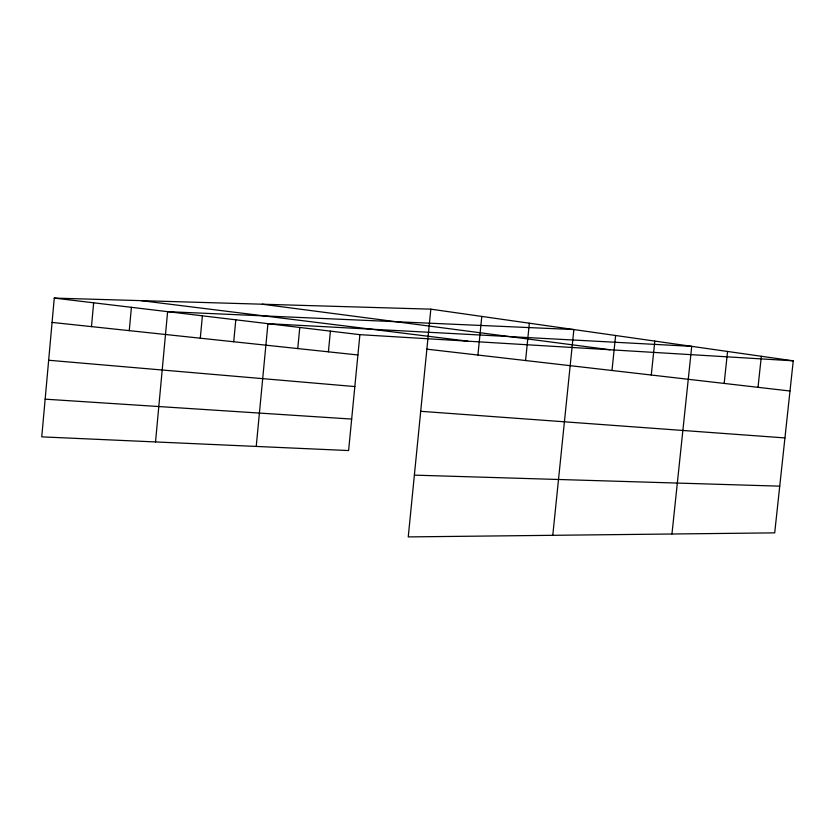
<?xml version="1.0" encoding="UTF-8"?>
<svg xmlns="http://www.w3.org/2000/svg" width="835" height="835" viewBox="0 0 835 835"><rect width="100%" height="100%" fill="white"/><g stroke="black" fill="none" stroke-linecap="round" stroke-linejoin="round"><path stroke-width="1.25" d="M430.829 309.159L54.265 298.095L41.75 436.862L348.602 450.556L359.895 334.658L793.25 360.824L774.703 532.866L408.252 536.905L430.829 309.159L793.25 360.824M91.485 326.61L93.656 302.802M129.258 330.629L131.408 307.322M155.519 441.945L167.616 311.653L573.875 329.554L552.78 535.318M200.296 338.196L202.394 315.818M233.727 341.745L235.804 319.815M256.23 446.433L267.941 323.656L691.735 346.358L671.956 534.003M297.751 348.56L299.775 327.466M328.405 351.827L330.409 331.13M477.923 355.032L481.795 316.423M525.58 360.532L529.369 323.208M611.992 370.489L615.614 335.503M651.279 375.019L654.817 341.098M724.164 383.422L727.556 351.462M758.013 387.325L761.343 356.274M414.379 475.136L779.733 486.158M45.153 399.161L351.671 419.066M420.704 411.3L784.942 437.926M48.66 360.25L354.844 386.563M52.073 322.425L357.923 354.969M426.862 349.155L789.993 391.01M54.265 298.095L359.895 334.658M141.031 300.642L467.715 341.171M262.284 304.211L610.03 349.761"/></g></svg>
